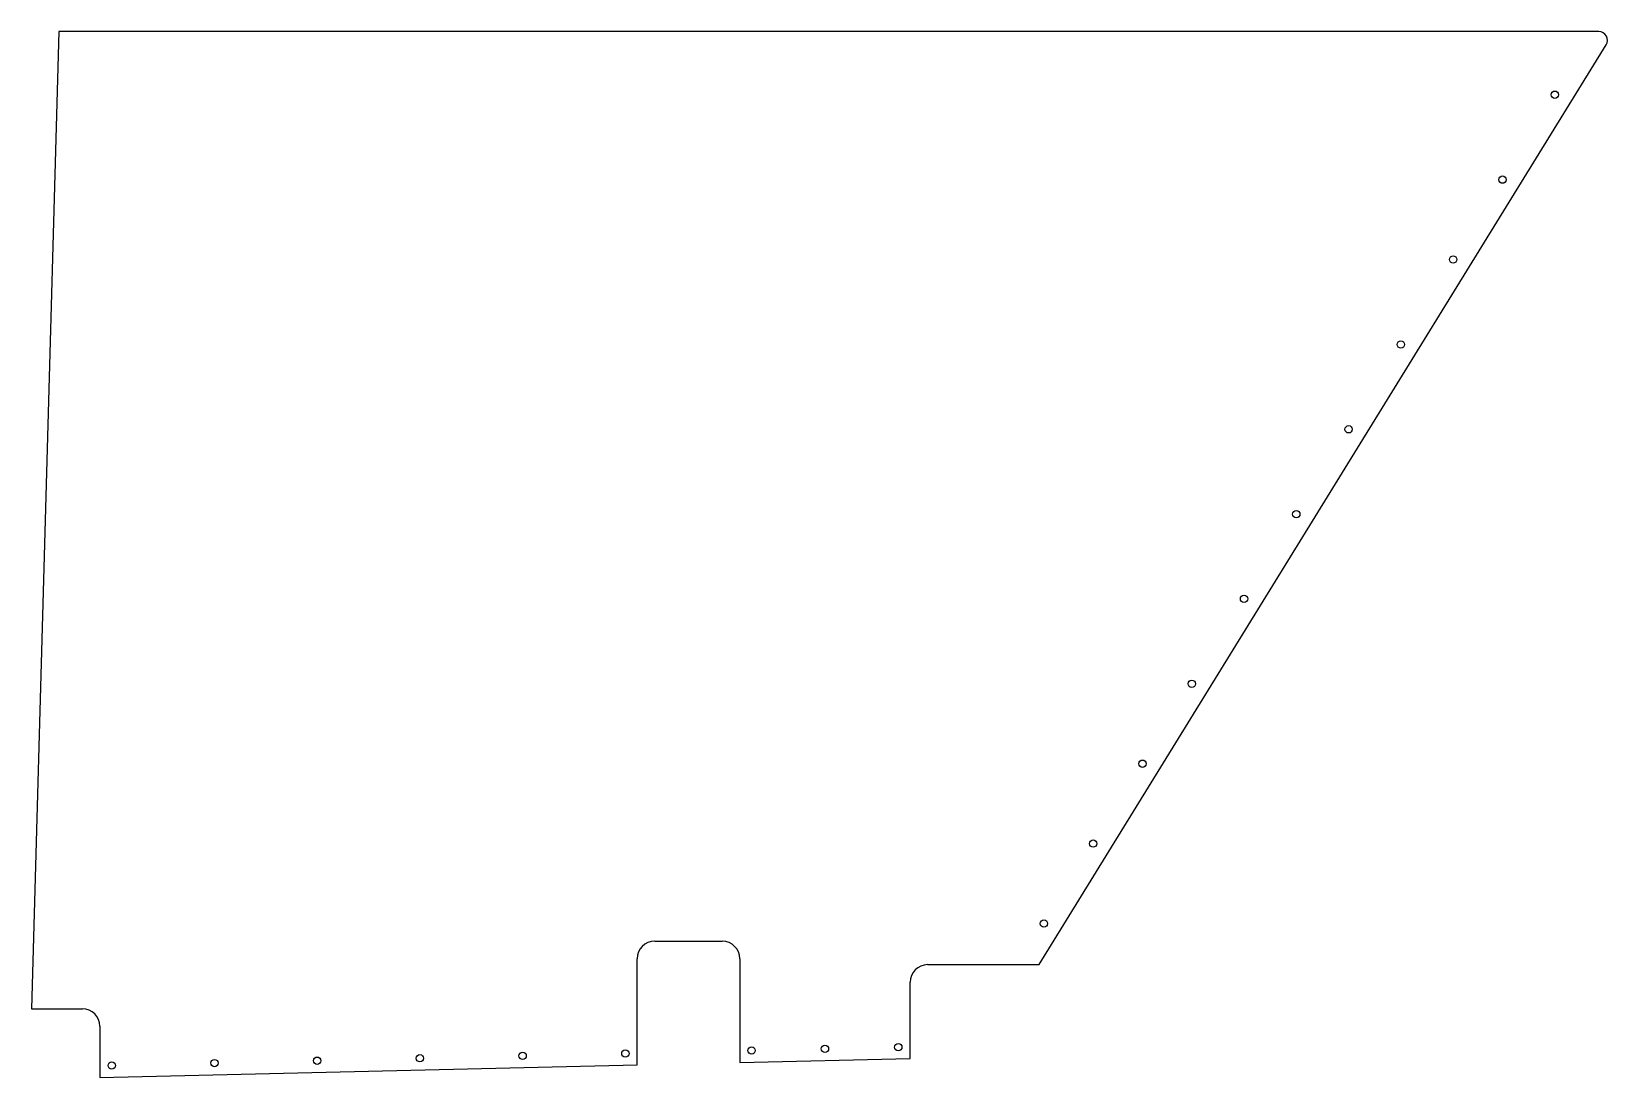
# Model space of a CAD drawing. Header units: inches. Extents: x 2 to 35.6, y 2 to 24.3.
import ezdxf

# ---------------------------------------------------------------- set-up
doc = ezdxf.new("R2010")
doc.units = ezdxf.units.IN
doc.header["$MEASUREMENT"] = 0
doc.layers.get('0').update_dxf_attribs({"linetype": 'CONTINUOUS'})

msp = doc.modelspace()

# ---------------------------------------------------------------- linework, layer by layer
for p, q in [((2.583, 24.277, 0.025), (2, 3.465, 0.025)), ((35.372, 24.277, 0.025), (2.583, 24.277, 0.025)), ((23.46, 4.403, 0.025), (35.532, 23.992, 0.025)), ((15.27, 4.902, 0.025), (16.708, 4.902, 0.025)), ((14.895, 2.267, 0.025), (14.895, 4.527, 0.025)), ((17.083, 4.527, 0.025), (17.083, 2.318, 0.025)), ((21.083, 4.403, 0.025), (23.46, 4.403, 0.025)), ((20.708, 2.403, 0.025), (20.708, 4.028, 0.025)), ((2, 3.465, 0.025), (3.083, 3.465, 0.025)), ((3.458, 3.09, 0.025), (3.458, 2, 0.025)), ((17.083, 2.318, 0.025), (20.708, 2.403, 0.025)), ((3.458, 2, 0.025), (14.895, 2.267, 0.025))]:
    msp.add_line(p, q)
for centre in [(34.439, 22.932), (33.324, 21.123), (32.275, 19.421), (31.16, 17.612), (30.047, 15.805), (28.933, 13.999), (27.82, 12.193), (26.707, 10.386), (25.658, 8.683), (24.608, 6.981), (23.559, 5.278), (18.896, 2.61), (20.458, 2.647), (5.895, 2.307), (8.084, 2.358), (10.271, 2.409), (12.458, 2.46), (14.646, 2.511), (17.334, 2.574), (3.708, 2.256)]:
    msp.add_circle(centre, 0.0781)
for centre, radius, start, end in [((35.372, 24.09, 0.025), 0.188, 328.3567, 90), ((15.27, 4.527, 0.025), 0.375, 90, 180), ((16.708, 4.527, 0.025), 0.375, 0, 90), ((21.083, 4.028, 0.025), 0.375, 90, 180), ((3.083, 3.09, 0.025), 0.375, 0, 90)]:
    msp.add_arc(centre, radius, start, end)

doc.saveas('drawing.dxf')
